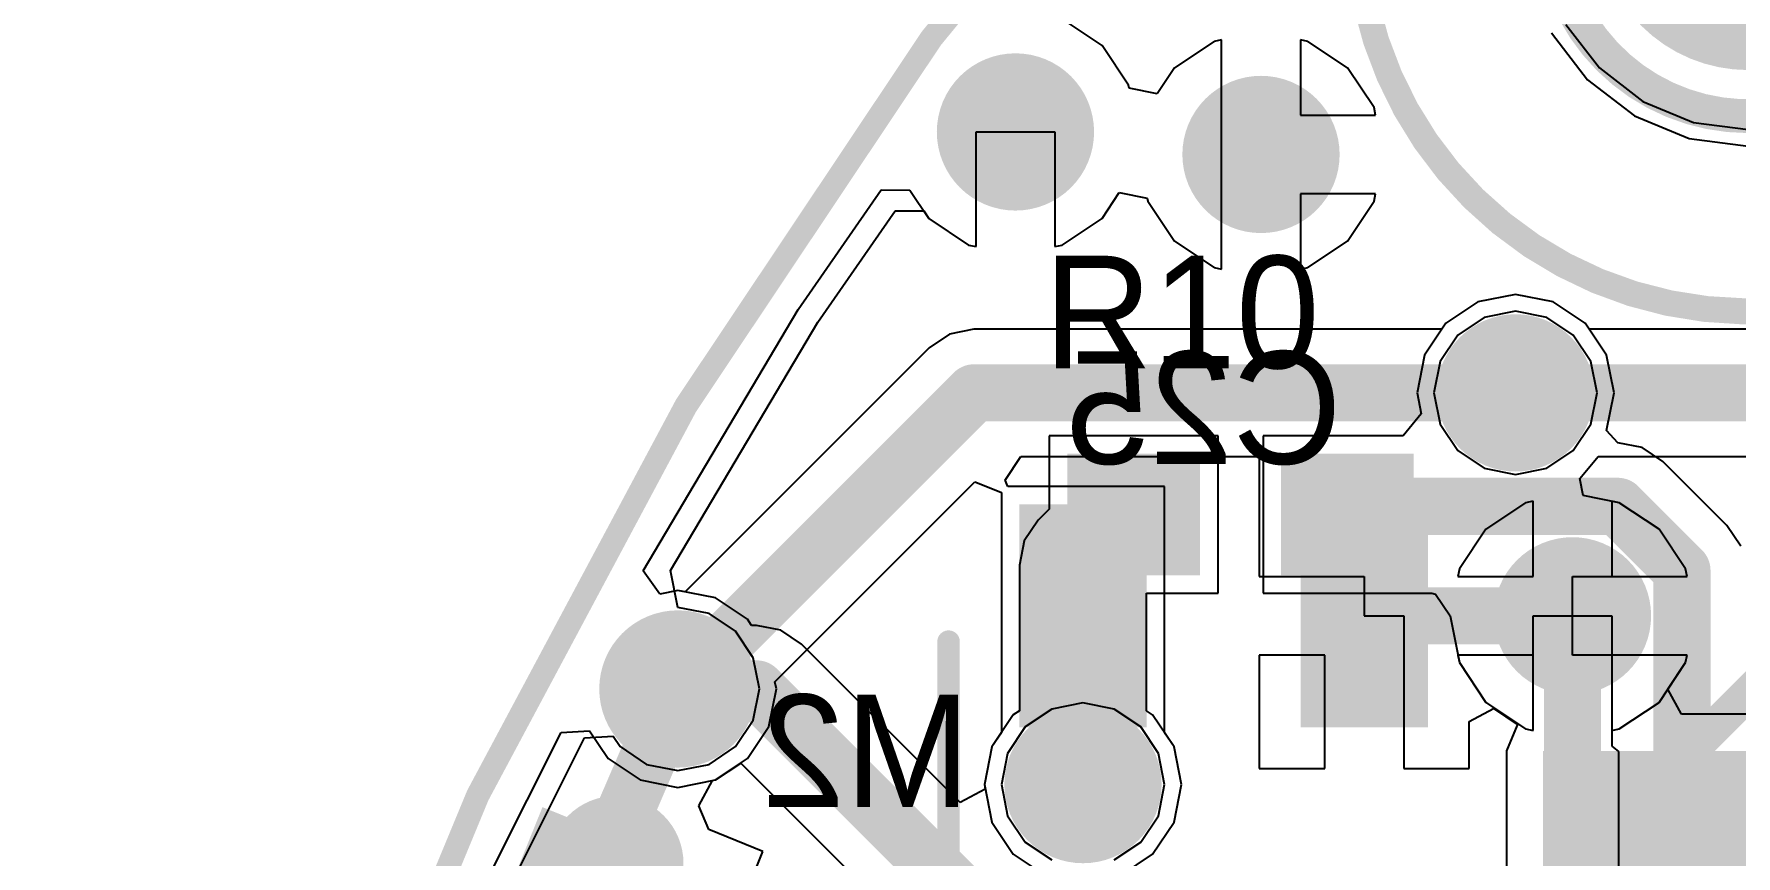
# Model space of a CAD drawing. Header units: millimetres. Extents: x 6 to 417, y 41 to 311.
# Drawn here: x 79.94 to 87.5, y 108.28 to 111.94 of the extents above; entities that cross this region are included whole.
import ezdxf

# ---------------------------------------------------------------- set-up
doc = ezdxf.new("R2010")
doc.units = ezdxf.units.MM
for name, color, linetype in [('BottomLayer', 5, 'Continuous'), ('BottomOverlay', 54, 'Continuous'), ('BottomPaste', 16, 'Continuous'), ('BottomSolder', 6, 'Continuous'), ('DrillDrawing', 1, 'Continuous'), ('KeepOutLayer', 6, 'Continuous'), ('Mechanical4', 56, 'Continuous'), ('MidLayer1', 16, 'Continuous'), ('MidLayer2', 76, 'Continuous'), ('MultiLayer', 9, 'Continuous'), ('TopLayer', 1, 'Continuous'), ('TopOverlay', 2, 'Continuous'), ('TopPaste', 8, 'Continuous'), ('TopSolder', 216, 'Continuous')]:
    doc.layers.add(name, color=color, linetype=linetype)

msp = doc.modelspace()

# ---------------------------------------------------------------- linework, layer by layer
at = {"layer": 'BottomLayer'}
for p, q in [((84.6846, 111.8846), (84.5081, 112.0025)), ((86.6815, 111.9407), (86.8418, 111.7318)), ((84.8025, 111.7081), (84.6846, 111.8846)), ((85.1829, 111.9025), (85.0065, 111.7846)), ((85.216, 111.909), (85.1829, 111.9025)), ((85.216, 111.4), (85.216, 111.909)), ((85.5991, 111.9025), (85.566, 111.909)), ((85.566, 111.909), (85.566, 111.575)), ((85.7756, 111.7846), (85.5991, 111.9025)), ((85.0065, 111.7846), (84.9297, 111.6697)), ((85.8935, 111.6081), (85.7756, 111.7846)), ((84.8052, 111.6945), (84.8025, 111.7081)), ((84.9297, 111.6697), (84.8052, 111.6945)), ((86.8418, 111.7318), (87.0507, 111.5715)), ((85.566, 111.575), (85.9001, 111.575)), ((85.9001, 111.575), (85.8935, 111.6081)), ((87.0507, 111.5715), (87.2939, 111.4707)), ((84.125, 110.991), (84.125, 111.5)), ((84.125, 111.5), (84.475, 111.5)), ((84.475, 111.5), (84.475, 110.991)), ((87.2939, 111.4707), (87.555, 111.4364)), ((85.216, 110.891), (85.216, 111.4)), ((83.3342, 110.7105), (83.704, 111.243)), ((83.704, 111.243), (83.831, 111.2419)), ((83.831, 111.2419), (83.9154, 111.1154)), ((84.6846, 111.1154), (84.7613, 111.2303)), ((84.7613, 111.2303), (84.8859, 111.2055)), ((84.8859, 111.2055), (84.8886, 111.1919)), ((84.8886, 111.1919), (85.0065, 111.0154)), ((85.9001, 111.225), (85.566, 111.225)), ((85.566, 111.225), (85.566, 110.891)), ((85.7756, 111.0154), (85.8935, 111.1919)), ((85.8935, 111.1919), (85.9001, 111.225)), ((83.9154, 111.1154), (84.0919, 110.9975)), ((84.5081, 110.9975), (84.6846, 111.1154)), ((85.0065, 111.0154), (85.1829, 110.8975)), ((85.5991, 110.8975), (85.7756, 111.0154)), ((84.0919, 110.9975), (84.125, 110.991)), ((84.475, 110.991), (84.5081, 110.9975)), ((85.1829, 110.8975), (85.216, 110.891)), ((85.566, 110.891), (85.5991, 110.8975)), ((82.6459, 109.5504), (83.3342, 110.7105)), ((86.3545, 110.7451), (86.2124, 110.6502)), ((86.522, 110.7784), (86.3545, 110.7451)), ((86.6895, 110.7451), (86.522, 110.7784)), ((86.8316, 110.6502), (86.6895, 110.7451)), ((86.2124, 110.6502), (86.1943, 110.6231)), ((86.8497, 110.6231), (86.8316, 110.6502)), ((84.0075, 110.6016), (83.9159, 110.5403)), ((84.1156, 110.6231), (84.0075, 110.6016)), ((86.1943, 110.6231), (84.1156, 110.6231)), ((84.1156, 110.6231), (84.1156, 110.6231)), ((90.7, 110.6231), (86.8497, 110.6231)), ((83.9159, 110.5403), (82.832, 109.4564)), ((83.9159, 110.5403), (83.9159, 110.5403)), ((84.2539, 109.9526), (84.3245, 110.0582)), ((84.3245, 110.0582), (85.3835, 110.0582)), ((85.3835, 110.0582), (85.3835, 110.029)), ((85.3835, 110.029), (85.3835, 110.029)), ((85.3835, 110.029), (85.3835, 109.525)), ((86.8081, 109.96), (86.8886, 110.0582)), ((86.8886, 110.0582), (90.7, 110.0582)), ((86.8231, 109.8843), (86.8081, 109.96)), ((83.2314, 109.057), (84.1202, 109.9458)), ((84.1202, 109.9458), (84.1317, 109.941)), ((84.1317, 109.941), (84.1317, 109.941)), ((84.1317, 109.941), (84.2375, 109.8972)), ((84.2375, 109.8972), (84.2375, 108.8304)), ((84.2654, 109.925), (84.2539, 109.9526)), ((84.9625, 109.925), (84.2654, 109.925)), ((84.9625, 108.8304), (84.9625, 109.925)), ((86.9831, 109.8525), (86.8231, 109.8843)), ((87.1596, 109.7346), (86.9831, 109.8525)), ((87.2775, 109.5581), (87.1596, 109.7346)), ((82.7193, 109.4468), (82.6459, 109.5504)), ((85.3835, 109.525), (85.85, 109.525)), ((85.85, 109.525), (85.85, 109.35)), ((86.775, 109.175), (86.775, 109.525)), ((86.775, 109.525), (87.284, 109.525)), ((87.284, 109.525), (87.2775, 109.5581)), ((82.8, 109.4628), (82.7193, 109.4468)), ((82.832, 109.4564), (82.8, 109.4628)), ((85.85, 109.35), (86.025, 109.35)), ((86.025, 109.35), (86.025, 108.671)), ((85.675, 109.175), (85.3835, 109.175)), ((85.3835, 109.175), (85.3835, 108.671)), ((85.675, 108.671), (85.675, 109.175)), ((87.284, 109.175), (86.775, 109.175)), ((87.1989, 109.0243), (87.2775, 109.1419)), ((87.2775, 109.1419), (87.284, 109.175)), ((83.2378, 109.025), (83.2314, 109.057)), ((83.2045, 108.8575), (83.2378, 109.025)), ((87.2588, 108.9123), (87.1989, 109.0243)), ((86.3165, 108.8801), (86.4238, 108.9375)), ((86.4238, 108.9375), (86.5294, 108.8669)), ((88.644, 108.9123), (87.2588, 108.9123)), ((83.1096, 108.7154), (83.2045, 108.8575)), ((84.2375, 108.8304), (84.1955, 108.7675)), ((85.0045, 108.7675), (84.9625, 108.8304)), ((86.3165, 108.671), (86.3165, 108.8801)), ((86.5292, 108.8648), (86.4816, 108.75)), ((86.5294, 108.8669), (86.5292, 108.8648)), ((86.5292, 108.8648), (86.5292, 108.8648)), ((86.5292, 108.8648), (86.5292, 108.8648)), ((84.1955, 108.7675), (84.1622, 108.6)), ((85.0378, 108.6), (85.0045, 108.7675)), ((86.4816, 108.75), (86.4816, 106.25)), ((82.9675, 108.6205), (83.1096, 108.7154)), ((85.3835, 108.671), (85.675, 108.671)), ((86.025, 108.671), (86.3165, 108.671)), ((82.8935, 108.5058), (82.9535, 108.6177)), ((82.9535, 108.6177), (82.9675, 108.6205)), ((84.1622, 108.6), (84.1955, 108.4325)), ((85.0045, 108.4325), (85.0378, 108.6)), ((82.9371, 108.3998), (82.8935, 108.5058)), ((83.1778, 108.3025), (82.9371, 108.3998)), ((84.1955, 108.4325), (84.2904, 108.2904)), ((84.9096, 108.2904), (85.0045, 108.4325)), ((82.946, 107.7286), (83.1778, 108.3025)), ((84.2904, 108.2904), (84.4325, 108.1955)), ((84.7675, 108.1955), (84.9096, 108.2904))]:
    msp.add_line(p, q, dxfattribs=at)
for points, const_width in [([(87.255, 112.445, 1), (87.855, 112.445, 1)], 0.6), ([(84.1603, 111.5, 1), (84.4397, 111.5, 1)], 0.2794), ([(85.2513, 111.4, 1), (85.5307, 111.4, 1)], 0.2794), ([(86.3823, 110.3406, 1), (86.6617, 110.3406, 1)], 0.2794), ([(84.0521, 110.3406, 1), (84.1791, 110.3406, 1)], 0.127), ([(84.0521, 110.3406, 1), (84.1791, 110.3406, 1)], 0.127), ([(86.4585, 110.3406, 1), (86.5855, 110.3406, 1)], 0.127), ([(86.4585, 110.3406, 1), (86.5855, 110.3406, 1)], 0.127), ([(86.6353, 109.35, 1), (86.9147, 109.35, 1)], 0.2794), ([(84.5365, 109.4, 1), (84.6635, 109.4, 1)], 0.127), ([(84.5365, 109.35, 1), (84.6635, 109.35, 1)], 0.127), ([(84.5365, 109.35, 1), (84.6635, 109.35, 1)], 0.127), ([(85.7865, 109.35, 1), (85.9135, 109.35, 1)], 0.127), ([(86.7115, 109.35, 1), (86.8385, 109.35, 1)], 0.127), ([(82.6603, 109.025, 1), (82.9397, 109.025, 1)], 0.2794), ([(82.7365, 109.025, 1), (82.8635, 109.025, 1)], 0.127), ([(82.7365, 109.025, 1), (82.8635, 109.025, 1)], 0.127), ([(84.4603, 108.6, 1), (84.7397, 108.6, 1)], 0.2794), ([(84.5365, 108.6, 1), (84.6635, 108.6, 1)], 0.127)]:
    msp.add_lwpolyline(points, format="xyb", close=True, dxfattribs=dict(at, const_width=const_width))
at = {"layer": 'BottomLayer', "const_width": 0.254}
for points in [[(82.8, 109.025), (84.1156, 110.3406)], [(84.1156, 110.3406), (86.522, 110.3406)], [(86.522, 110.3406), (91.275, 110.3406)], [(84.6, 109.35), (84.6, 109.4)], [(84.6, 108.6), (84.6, 109.35)], [(85.85, 109.35), (86.775, 109.35)], [(82.3461, 107.971), (82.8, 109.025)]]:
    msp.add_lwpolyline(points, dxfattribs=at)
at = {"layer": 'BottomLayer'}
for points in [[(84.3875, 108.925), (84.8125, 108.925), (84.3875, 109.775), (84.8125, 109.775)], [(85.6375, 108.925), (86.0625, 108.925), (85.6375, 109.775), (86.0625, 109.775)], [(86.644, 108.75), (86.644, 106.25), (88.644, 108.75), (88.644, 106.25)], [(82.2371, 108.4087), (81.9636, 107.7318), (82.7285, 108.2101), (82.455, 107.5333)]]:
    msp.add_solid(points, dxfattribs=at)
at = {"layer": 'BottomPaste'}
for points in [[(84.4375, 108.975), (84.7625, 108.975), (84.4375, 109.725), (84.7625, 109.725)], [(85.6875, 108.975), (86.0125, 108.975), (85.6875, 109.725), (86.0125, 109.725)]]:
    msp.add_solid(points, dxfattribs=at)
at = {"layer": 'BottomSolder'}
for points, const_width in [([(87.22, 112.445, 1), (87.89, 112.445, 1)], 0.67), ([(84.1253, 111.5, 1), (84.4747, 111.5, 1)], 0.3494), ([(85.2163, 111.4, 1), (85.5657, 111.4, 1)], 0.3494), ([(86.3473, 110.3406, 1), (86.6967, 110.3406, 1)], 0.3494), ([(86.6003, 109.35, 1), (86.9497, 109.35, 1)], 0.3494), ([(82.6253, 109.025, 1), (82.9747, 109.025, 1)], 0.3494), ([(84.4253, 108.6, 1), (84.7747, 108.6, 1)], 0.3494)]:
    msp.add_lwpolyline(points, format="xyb", close=True, dxfattribs=dict(at, const_width=const_width))
for points in [[(84.3175, 108.855), (84.8825, 108.855), (84.3175, 109.845), (84.8825, 109.845)], [(85.5675, 108.855), (86.1325, 108.855), (85.5675, 109.845), (86.1325, 109.845)], [(82.1984, 108.4998), (81.8725, 107.6931), (82.8196, 108.2488), (82.4937, 107.4422)]]:
    msp.add_solid(points, dxfattribs=at)
at = {"layer": 'DrillDrawing', "const_width": 0.1}
for points in [[(119.9857, 99, -39.996351), (119.9857, 101)], [(119.9819, 99, -39.98872), (119.9819, 101)]]:
    msp.add_lwpolyline(points, format="xyb", dxfattribs=at)
at = {"layer": 'DrillDrawing'}
for points, const_width in [([(88.4549, 112.4451, 1), (86.6549, 112.4451, 1)], 0.1), ([(84.2238, 111.5, 1), (84.3762, 111.5, 1)], 0.1524), ([(85.3148, 111.4, 1), (85.4672, 111.4, 1)], 0.1524), ([(86.4458, 110.3406, 1), (86.5982, 110.3406, 1)], 0.1524), ([(86.6988, 109.35, 1), (86.8512, 109.35, 1)], 0.1524), ([(83.9778, 109.2352, 1), (84.0278, 109.2352, 1)], 0.05), ([(82.7238, 109.025, 1), (82.8762, 109.025, 1)], 0.1524), ([(83.9778, 108.9852, 1), (84.0278, 108.9852, 1)], 0.05), ([(84.5238, 108.6, 1), (84.6762, 108.6, 1)], 0.1524)]:
    msp.add_lwpolyline(points, format="xyb", close=True, dxfattribs=dict(at, const_width=const_width))
at = {"layer": 'DrillDrawing', "const_width": 0.1}
msp.add_lwpolyline([(84.0028, 108.9852), (84.0028, 109.2352)], dxfattribs=at)
at = {"layer": 'KeepOutLayer', "const_width": 0.1}
msp.add_lwpolyline([(119.9857, 99, -39.996351), (119.9857, 101)], format="xyb", dxfattribs=at)
at = {"layer": 'Mechanical4', "const_width": 0.1}
for points in [[(87.6946, 110.7002, -1.05044), (87.5952, 114.1946)], [(87.7046, 110.7168, -1.057292), (87.6061, 114.1786)], [(87.8416, 111.6434, -1.371351), (87.7956, 113.2613)]]:
    msp.add_lwpolyline(points, format="xyb", dxfattribs=at)
at = {"layer": 'Mechanical4'}
for points, const_width in [([(88.4549, 112.445, 1), (86.6549, 112.445, 1)], 0.1), ([(88.4246, 112.445, 1), (86.6931, 112.445, 1)], 0.1), ([(83.9778, 108.9852, 1), (84.0278, 108.9852, 1)], 0.05)]:
    msp.add_lwpolyline(points, format="xyb", close=True, dxfattribs=dict(at, const_width=const_width))
at = {"layer": 'Mechanical4', "const_width": 0.1}
msp.add_lwpolyline([(84.0028, 106.4452), (84.0028, 108.9852)], dxfattribs=at)
at = {"layer": 'MidLayer1'}
for p, q in [((84.6846, 111.8846), (84.5081, 112.0025)), ((86.746, 111.9779), (86.8944, 111.7844)), ((84.8025, 111.7081), (84.6846, 111.8846)), ((85.1829, 111.9025), (85.0065, 111.7846)), ((85.216, 111.909), (85.1829, 111.9025)), ((85.216, 111.4), (85.216, 111.909)), ((85.5991, 111.9025), (85.566, 111.909)), ((85.566, 111.909), (85.566, 111.575)), ((85.7756, 111.7846), (85.5991, 111.9025)), ((85.0065, 111.7846), (84.9297, 111.6697)), ((85.8935, 111.6081), (85.7756, 111.7846)), ((86.8944, 111.7844), (87.0879, 111.636)), ((84.8052, 111.6945), (84.8025, 111.7081)), ((84.9297, 111.6697), (84.8052, 111.6945)), ((87.0879, 111.636), (87.3132, 111.5426)), ((85.566, 111.575), (85.9001, 111.575)), ((85.9001, 111.575), (85.8935, 111.6081)), ((87.3132, 111.5426), (87.555, 111.5108)), ((84.125, 110.991), (84.125, 111.5)), ((84.125, 111.5), (84.475, 111.5)), ((84.475, 111.5), (84.475, 110.991)), ((85.216, 110.891), (85.216, 111.4)), ((84.6846, 111.1154), (84.7613, 111.2303)), ((84.7613, 111.2303), (84.8859, 111.2055)), ((84.8859, 111.2055), (84.8886, 111.1919)), ((84.8886, 111.1919), (85.0065, 111.0154)), ((85.9001, 111.225), (85.566, 111.225)), ((85.566, 111.225), (85.566, 110.891)), ((85.7756, 111.0154), (85.8935, 111.1919)), ((85.8935, 111.1919), (85.9001, 111.225)), ((83.4218, 110.6542), (83.7661, 111.1501)), ((83.7661, 111.1501), (83.8931, 111.1489)), ((83.8931, 111.1489), (83.9154, 111.1154)), ((83.9154, 111.1154), (84.0919, 110.9975)), ((84.5081, 110.9975), (84.6846, 111.1154)), ((85.0065, 111.0154), (85.1829, 110.8975)), ((85.5991, 110.8975), (85.7756, 111.0154)), ((84.0919, 110.9975), (84.125, 110.991)), ((84.475, 110.991), (84.5081, 110.9975)), ((85.1829, 110.8975), (85.216, 110.891)), ((85.566, 110.891), (85.5991, 110.8975)), ((82.7674, 109.5514), (83.4218, 110.6542)), ((86.3833, 110.6756), (86.2656, 110.597)), ((86.522, 110.7032), (86.3833, 110.6756)), ((86.6607, 110.6756), (86.522, 110.7032)), ((86.7784, 110.597), (86.6607, 110.6756)), ((86.2656, 110.597), (86.187, 110.4794)), ((86.857, 110.4794), (86.7784, 110.597)), ((86.187, 110.4794), (86.1594, 110.3406)), ((86.8846, 110.3406), (86.857, 110.4794)), ((86.1594, 110.3406), (86.187, 110.2019)), ((86.857, 110.2019), (86.8846, 110.3406)), ((86.187, 110.2019), (86.2656, 110.0843)), ((86.7784, 110.0843), (86.857, 110.2019)), ((86.2656, 110.0843), (86.3833, 110.0057)), ((86.6607, 110.0057), (86.7784, 110.0843)), ((86.3833, 110.0057), (86.522, 109.9781)), ((86.522, 109.9781), (86.6607, 110.0057)), ((86.5669, 109.8525), (86.3904, 109.7346)), ((86.6, 109.859), (86.5669, 109.8525)), ((86.6, 109.525), (86.6, 109.859)), ((86.9831, 109.8525), (86.95, 109.859)), ((86.95, 109.859), (86.95, 109.525)), ((87.1596, 109.7346), (86.9831, 109.8525)), ((86.3904, 109.7346), (86.2725, 109.5581)), ((87.2775, 109.5581), (87.1596, 109.7346)), ((82.8, 109.3876), (82.7674, 109.5514)), ((86.2725, 109.5581), (86.266, 109.525)), ((86.266, 109.525), (86.6, 109.525)), ((86.95, 109.525), (87.284, 109.525)), ((87.284, 109.525), (87.2775, 109.5581)), ((82.9387, 109.36), (82.8, 109.3876)), ((83.0564, 109.2814), (82.9387, 109.36)), ((83.135, 109.1637), (83.0564, 109.2814)), ((83.1626, 109.025), (83.135, 109.1637)), ((86.6, 109.175), (86.266, 109.175)), ((86.266, 109.175), (86.2725, 109.1419)), ((86.2725, 109.1419), (86.3904, 108.9654)), ((86.6, 108.841), (86.6, 109.175)), ((87.284, 109.175), (86.95, 109.175)), ((86.95, 109.175), (86.95, 108.841)), ((87.1596, 108.9654), (87.2775, 109.1419)), ((87.2775, 109.1419), (87.284, 109.175)), ((83.135, 108.8863), (83.1626, 109.025)), ((84.4613, 108.935), (84.3436, 108.8564)), ((84.6, 108.9626), (84.4613, 108.935)), ((84.7387, 108.935), (84.6, 108.9626)), ((84.8564, 108.8564), (84.7387, 108.935)), ((86.3904, 108.9654), (86.5669, 108.8475)), ((86.9831, 108.8475), (87.1596, 108.9654)), ((83.0564, 108.7686), (83.135, 108.8863)), ((84.3436, 108.8564), (84.265, 108.7388)), ((84.935, 108.7388), (84.8564, 108.8564)), ((86.5669, 108.8475), (86.6, 108.841)), ((86.95, 108.841), (86.9831, 108.8475)), ((82.0743, 108.1864), (82.3853, 108.8079)), ((82.3853, 108.8079), (82.5121, 108.8158)), ((82.5121, 108.8158), (82.5436, 108.7686)), ((82.5436, 108.7686), (82.6613, 108.69)), ((82.9387, 108.69), (83.0564, 108.7686)), ((82.6613, 108.69), (82.8, 108.6624)), ((82.8, 108.6624), (82.9387, 108.69)), ((84.265, 108.7388), (84.2374, 108.6)), ((84.9626, 108.6), (84.935, 108.7388)), ((84.2374, 108.6), (84.265, 108.4613)), ((84.935, 108.4613), (84.9626, 108.6)), ((84.265, 108.4613), (84.3436, 108.3436)), ((84.8564, 108.3436), (84.935, 108.4613)), ((84.3436, 108.3436), (84.4613, 108.265)), ((84.7387, 108.265), (84.8564, 108.3436))]:
    msp.add_line(p, q, dxfattribs=at)
for points, const_width in [([(87.255, 112.445, 1), (87.855, 112.445, 1)], 0.6), ([(84.1603, 111.5, 1), (84.4397, 111.5, 1)], 0.2794), ([(85.2513, 111.4, 1), (85.5307, 111.4, 1)], 0.2794), ([(86.3823, 110.3406, 1), (86.6617, 110.3406, 1)], 0.2794), ([(86.6353, 109.35, 1), (86.9147, 109.35, 1)], 0.2794), ([(82.6603, 109.025, 1), (82.9397, 109.025, 1)], 0.2794), ([(84.4603, 108.6, 1), (84.7397, 108.6, 1)], 0.2794)]:
    msp.add_lwpolyline(points, format="xyb", close=True, dxfattribs=dict(at, const_width=const_width))
at = {"layer": 'MidLayer2'}
for points, const_width in [([(87.255, 112.445, 1), (87.855, 112.445, 1)], 0.6), ([(84.1603, 111.5, 1), (84.4397, 111.5, 1)], 0.2794), ([(85.2513, 111.4, 1), (85.5307, 111.4, 1)], 0.2794), ([(86.3823, 110.3406, 1), (86.6617, 110.3406, 1)], 0.2794), ([(86.6353, 109.35, 1), (86.9147, 109.35, 1)], 0.2794), ([(82.6603, 109.025, 1), (82.9397, 109.025, 1)], 0.2794), ([(84.4603, 108.6, 1), (84.7397, 108.6, 1)], 0.2794)]:
    msp.add_lwpolyline(points, format="xyb", close=True, dxfattribs=dict(at, const_width=const_width))
at = {"layer": 'MidLayer2', "const_width": 0.1524}
for points in [[(82.655, 104.1046), (90.025, 111.4746)], [(82.95, 103.875), (90.5, 111.425)]]:
    msp.add_lwpolyline(points, dxfattribs=at)
at = {"layer": 'MultiLayer'}
for points, const_width in [([(87.255, 112.445, 1), (87.855, 112.445, 1)], 0.6), ([(84.1603, 111.5, 1), (84.4397, 111.5, 1)], 0.2794), ([(85.2513, 111.4, 1), (85.5307, 111.4, 1)], 0.2794), ([(86.3823, 110.3406, 1), (86.6617, 110.3406, 1)], 0.2794), ([(86.6353, 109.35, 1), (86.9147, 109.35, 1)], 0.2794), ([(82.6603, 109.025, 1), (82.9397, 109.025, 1)], 0.2794), ([(84.4603, 108.6, 1), (84.7397, 108.6, 1)], 0.2794)]:
    msp.add_lwpolyline(points, format="xyb", close=True, dxfattribs=dict(at, const_width=const_width))
at = {"layer": 'TopLayer'}
for p, q in [((84.6846, 111.8846), (84.5081, 112.0025)), ((86.6815, 111.9407), (86.8418, 111.7318)), ((84.8025, 111.7081), (84.6846, 111.8846)), ((85.1829, 111.9025), (85.0065, 111.7846)), ((85.216, 111.909), (85.1829, 111.9025)), ((85.216, 111.4), (85.216, 111.909)), ((85.5991, 111.9025), (85.566, 111.909)), ((85.566, 111.909), (85.566, 111.575)), ((85.7756, 111.7846), (85.5991, 111.9025)), ((85.0065, 111.7846), (84.9297, 111.6697)), ((85.8935, 111.6081), (85.7756, 111.7846)), ((84.8052, 111.6945), (84.8025, 111.7081)), ((84.9297, 111.6697), (84.8052, 111.6945)), ((86.8418, 111.7318), (87.0507, 111.5715)), ((85.566, 111.575), (85.9001, 111.575)), ((85.9001, 111.575), (85.8935, 111.6081)), ((87.0507, 111.5715), (87.2939, 111.4707)), ((84.125, 110.991), (84.125, 111.5)), ((84.125, 111.5), (84.475, 111.5)), ((84.475, 111.5), (84.475, 110.991)), ((87.2939, 111.4707), (87.555, 111.4364)), ((85.216, 110.891), (85.216, 111.4)), ((83.3342, 110.7105), (83.704, 111.243)), ((83.704, 111.243), (83.831, 111.2419)), ((83.831, 111.2419), (83.9154, 111.1154)), ((84.6846, 111.1154), (84.7613, 111.2303)), ((84.7613, 111.2303), (84.8859, 111.2055)), ((84.8859, 111.2055), (84.8886, 111.1919)), ((84.8886, 111.1919), (85.0065, 111.0154)), ((85.9001, 111.225), (85.566, 111.225)), ((85.566, 111.225), (85.566, 110.891)), ((85.7756, 111.0154), (85.8935, 111.1919)), ((85.8935, 111.1919), (85.9001, 111.225)), ((83.9154, 111.1154), (84.0919, 110.9975)), ((84.5081, 110.9975), (84.6846, 111.1154)), ((85.0065, 111.0154), (85.1829, 110.8975)), ((85.5991, 110.8975), (85.7756, 111.0154)), ((84.0919, 110.9975), (84.125, 110.991)), ((84.475, 110.991), (84.5081, 110.9975)), ((85.1829, 110.8975), (85.216, 110.891)), ((85.566, 110.891), (85.5991, 110.8975)), ((82.6459, 109.5504), (83.3342, 110.7105)), ((86.3545, 110.7451), (86.2124, 110.6502)), ((86.522, 110.7784), (86.3545, 110.7451)), ((86.6895, 110.7451), (86.522, 110.7784)), ((86.8316, 110.6502), (86.6895, 110.7451)), ((86.2124, 110.6502), (86.1175, 110.5082)), ((86.9265, 110.5082), (86.8316, 110.6502)), ((86.1175, 110.5082), (86.0842, 110.3406)), ((86.9598, 110.3406), (86.9265, 110.5082)), ((86.0842, 110.3406), (86.1026, 110.2482)), ((86.9265, 110.1731), (86.9598, 110.3406)), ((86.1026, 110.2482), (86.022, 110.15)), ((85.2, 110.15), (84.45, 110.15)), ((84.45, 110.15), (84.45, 109.8244)), ((85.2, 109.45), (85.2, 110.15)), ((86.022, 110.15), (85.4, 110.15)), ((85.4, 110.15), (85.4, 109.45)), ((86.9765, 110.1188), (86.9265, 110.1731)), ((86.9265, 110.1731), (86.9265, 110.1731)), ((87.0846, 110.0973), (86.9765, 110.1188)), ((86.9765, 110.1188), (86.9765, 110.1188)), ((87.1762, 110.0361), (87.0846, 110.0973)), ((87.4611, 109.7512), (87.1762, 110.0361)), ((84.45, 109.8244), (84.4003, 109.7747)), ((84.4003, 109.7747), (84.3391, 109.6831)), ((87.5223, 109.6596), (87.4611, 109.7512)), ((87.4611, 109.7512), (87.4611, 109.7512)), ((84.3391, 109.6831), (84.3176, 109.575)), ((82.7193, 109.4468), (82.6459, 109.5504)), ((84.3176, 109.575), (84.3176, 109.575)), ((84.3176, 109.575), (84.3176, 108.9277)), ((82.8, 109.4628), (82.7193, 109.4468)), ((82.9675, 109.4295), (82.8, 109.4628)), ((83.1096, 109.3346), (82.9675, 109.4295)), ((84.8824, 108.9277), (84.8824, 109.45)), ((84.8824, 109.45), (85.2, 109.45)), ((85.4, 109.45), (86.15, 109.45)), ((86.15, 109.45), (86.15, 109.45)), ((86.15, 109.45), (86.15, 109.45)), ((86.15, 109.45), (86.1665, 109.4467)), ((86.1665, 109.4467), (86.2312, 109.35)), ((86.2312, 109.35), (86.2725, 109.1419)), ((86.6, 108.841), (86.6, 109.35)), ((86.6, 109.35), (86.95, 109.35)), ((86.95, 109.35), (86.95, 108.7704)), ((83.1277, 109.3074), (83.1096, 109.3346)), ((83.15, 109.3074), (83.1277, 109.3074)), ((83.2581, 109.2859), (83.15, 109.3074)), ((83.15, 109.3074), (83.15, 109.3074)), ((83.3497, 109.2247), (83.2581, 109.2859)), ((84.0541, 108.5203), (83.3497, 109.2247)), ((86.2725, 109.1419), (86.3904, 108.9654)), ((84.2904, 108.9096), (84.1955, 108.7675)), ((84.3176, 108.9277), (84.2904, 108.9096)), ((84.9096, 108.9096), (84.8824, 108.9277)), ((85.0045, 108.7675), (84.9096, 108.9096)), ((86.3904, 108.9654), (86.5669, 108.8475)), ((81.9796, 108.2296), (82.2808, 108.8315)), ((82.2808, 108.8315), (82.4076, 108.8394)), ((82.4076, 108.8394), (82.4904, 108.7154)), ((86.5669, 108.8475), (86.6, 108.841)), ((84.1955, 108.7675), (84.1622, 108.6)), ((85.0378, 108.6), (85.0045, 108.7675)), ((86.95, 108.7704), (86.979, 108.7466)), ((86.979, 108.7466), (86.979, 107.0314)), ((82.4904, 108.7154), (82.6325, 108.6205)), ((82.9675, 108.6205), (83.08, 108.6956)), ((83.08, 108.6956), (84.4926, 107.283)), ((82.6325, 108.6205), (82.8, 108.5872)), ((82.8, 108.5872), (82.9675, 108.6205)), ((84.1622, 108.6), (84.1661, 108.5801)), ((85.0045, 108.4325), (85.0378, 108.6)), ((84.1661, 108.5801), (84.0541, 108.5203)), ((84.9096, 108.2904), (85.0045, 108.4325)), ((84.7675, 108.1955), (84.9096, 108.2904))]:
    msp.add_line(p, q, dxfattribs=at)
for points, const_width in [([(87.255, 112.445, 1), (87.855, 112.445, 1)], 0.6), ([(84.1603, 111.5, 1), (84.4397, 111.5, 1)], 0.2794), ([(85.2513, 111.4, 1), (85.5307, 111.4, 1)], 0.2794), ([(86.3823, 110.3406, 1), (86.6617, 110.3406, 1)], 0.2794), ([(85.7479, 109.8364, 1), (85.8749, 109.8364, 1)], 0.127), ([(85.7479, 109.8364, 1), (85.8749, 109.8364, 1)], 0.127), ([(86.913, 109.8364, 1), (87.04, 109.8364, 1)], 0.127), ([(86.913, 109.8364, 1), (87.04, 109.8364, 1)], 0.127), ([(84.7615, 109.8, 1), (84.8885, 109.8, 1)], 0.127), ([(85.7115, 109.8, 1), (85.8385, 109.8, 1)], 0.127), ([(84.5365, 109.575, 1), (84.6635, 109.575, 1)], 0.127), ([(84.5365, 109.575, 1), (84.6635, 109.575, 1)], 0.127), ([(87.1979, 109.5515, 1), (87.3249, 109.5515, 1)], 0.127), ([(87.1979, 109.5515, 1), (87.3249, 109.5515, 1)], 0.127), ([(86.6353, 109.35, 1), (86.9147, 109.35, 1)], 0.2794), ([(86.7115, 109.35, 1), (86.8385, 109.35, 1)], 0.127), ([(82.6603, 109.025, 1), (82.9397, 109.025, 1)], 0.2794), ([(82.7365, 109.025, 1), (82.8635, 109.025, 1)], 0.127), ([(83.0865, 109.025, 1), (83.2135, 109.025, 1)], 0.127), ([(83.0865, 109.025, 1), (83.2135, 109.025, 1)], 0.127), ([(84.4603, 108.6, 1), (84.7397, 108.6, 1)], 0.2794), ([(84.5365, 108.6, 1), (84.6635, 108.6, 1)], 0.127)]:
    msp.add_lwpolyline(points, format="xyb", close=True, dxfattribs=dict(at, const_width=const_width))
at = {"layer": 'TopLayer', "const_width": 0.254}
for points in [[(85.775, 109.8), (85.8114, 109.8364)], [(85.8114, 109.8364), (86.9765, 109.8364)], [(86.9765, 109.8364), (87.2614, 109.5515)], [(84.6, 109.575), (84.825, 109.8)], [(84.6, 108.6), (84.6, 109.575)], [(87.2614, 106.9144), (87.2614, 109.5515)], [(86.775, 108.128), (86.775, 109.35)], [(82.8, 109.025), (83.15, 109.025)], [(83.15, 109.025), (84.775, 107.4)]]:
    msp.add_lwpolyline(points, dxfattribs=at)
at = {"layer": 'TopLayer'}
for points in [[(85.05, 110), (84.6, 110), (85.05, 109.6), (84.6, 109.6)], [(86, 110), (85.55, 110), (86, 109.6), (85.55, 109.6)]]:
    msp.add_solid(points, dxfattribs=at)
at = {"layer": 'TopOverlay'}
for points, const_width in [([(82.675, 108.25, 1), (82.375, 108.25, 1)], 0.3), ([(82.3, 108.25, 1), (82.45, 108.25, 1)], 0.15), ([(82.6, 108.25, 1), (82.75, 108.25, 1)], 0.15)]:
    msp.add_lwpolyline(points, format="xyb", close=True, dxfattribs=dict(at, const_width=const_width))
at = {"layer": 'TopPaste'}
for points in [[(85, 109.95), (84.65, 109.95), (85, 109.65), (84.65, 109.65)], [(85.95, 109.95), (85.6, 109.95), (85.95, 109.65), (85.6, 109.65)]]:
    msp.add_solid(points, dxfattribs=at)
at = {"layer": 'TopSolder'}
for points, const_width in [([(87.22, 112.445, 1), (87.89, 112.445, 1)], 0.67), ([(84.1253, 111.5, 1), (84.4747, 111.5, 1)], 0.3494), ([(85.2163, 111.4, 1), (85.5657, 111.4, 1)], 0.3494), ([(86.3473, 110.3406, 1), (86.6967, 110.3406, 1)], 0.3494), ([(86.6003, 109.35, 1), (86.9497, 109.35, 1)], 0.3494), ([(82.6253, 109.025, 1), (82.9747, 109.025, 1)], 0.3494), ([(84.4253, 108.6, 1), (84.7747, 108.6, 1)], 0.3494)]:
    msp.add_lwpolyline(points, format="xyb", close=True, dxfattribs=dict(at, const_width=const_width))
for points in [[(85.12, 110.07), (84.53, 110.07), (85.12, 109.53), (84.53, 109.53)], [(86.07, 110.07), (85.48, 110.07), (86.07, 109.53), (85.48, 109.53)]]:
    msp.add_solid(points, dxfattribs=at)

# ---------------------------------------------------------------- texts
at = {"layer": 'BottomOverlay', "text_generation_flag": 2}
for s, p in [('C25', (85.75, 110.025)), ('M2', (84.1, 108.5))]:
    msp.add_text(s, height=0.5, rotation=360, dxfattribs=at).set_placement(p)
at = {"layer": 'TopOverlay'}
msp.add_text('R10', height=0.5, rotation=360, dxfattribs=at).set_placement((84.425, 110.45))

doc.saveas('drawing.dxf')
